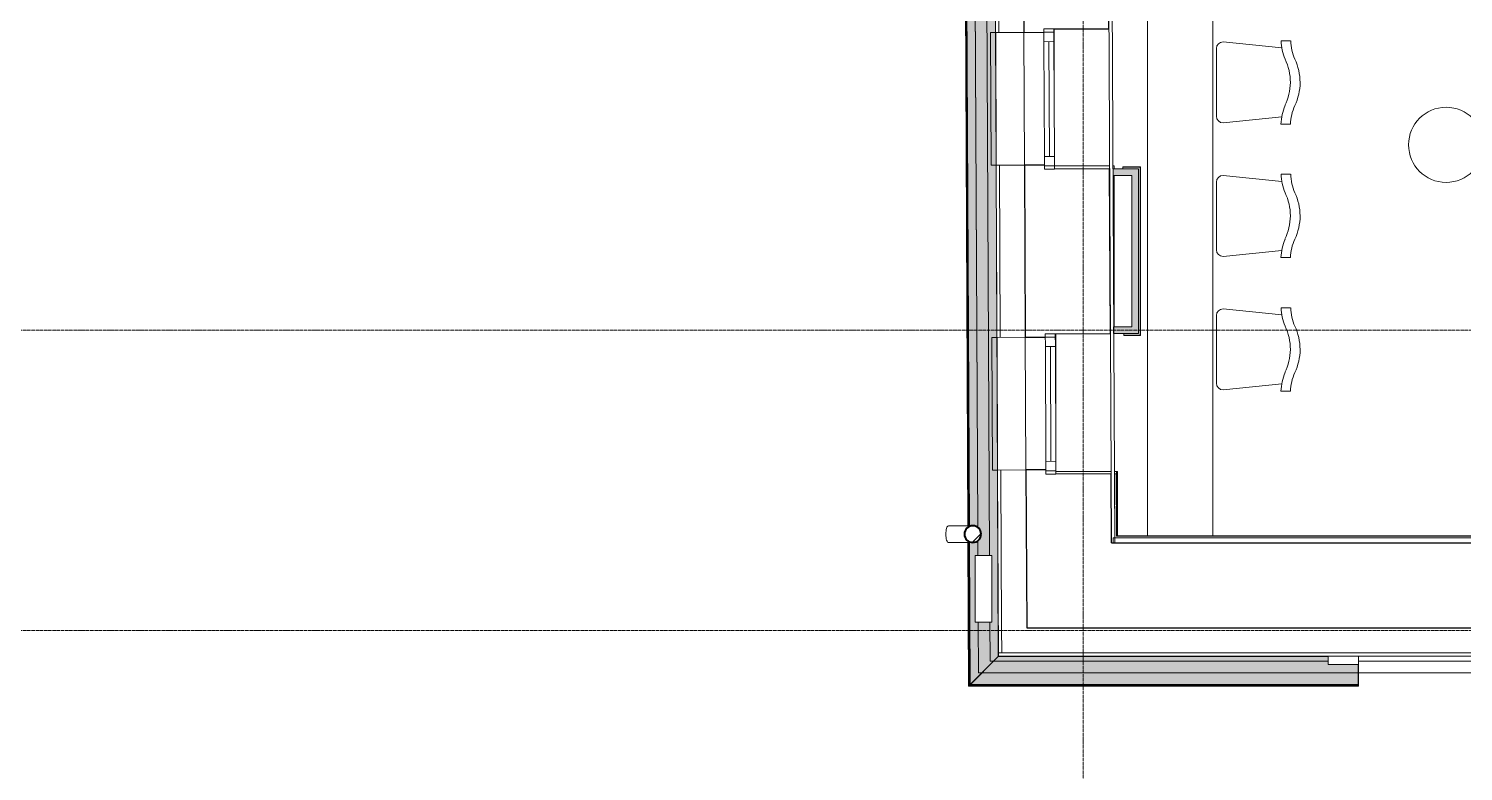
# Model space of a CAD drawing. Header units: millimetres. Extents: x -42533 to 645315, y 3457 to 82611.
# Drawn here: x 144024 to 152617, y 30647 to 35097 of the extents above; entities that cross this region are included whole.
import ezdxf

# ---------------------------------------------------------------- set-up
doc = ezdxf.new("R2010")
doc.units = ezdxf.units.MM
doc.linetypes.add('ADSK_Линия сетки', pattern=[25, 20, -2.5, 0, -2.5])
for name, color, linetype, lineweight in [('_ Окна', 7, 'Continuous', 9), ('Обобщенные модели', 7, 'Continuous', 18), ('Ограждение', 7, 'Continuous', 9), ('Окна', 7, 'Continuous', 9), ('Оси', 253, 'Continuous', 9), ('Перекрытие', 7, 'Continuous', 18), ('Стены внутренние', 7, 'Continuous', 18), ('Стены наружные', 7, 'Continuous', 18), ('Стены несущие', 7, 'Continuous', 30), ('Стены отделка', 7, 'Continuous', 30), ('Стены штриховка', 7, 'Continuous', 9), ('ТХ', 5, 'Continuous', 0), ('ШТРИХОВКА', 252, 'Continuous', 15)]:
    doc.layers.add(name, color=color, linetype=linetype, lineweight=lineweight)
doc.layers.add('ЭОМ_Лотки рабочие', color=5, linetype='Continuous')

# ---------------------------------------------------------------- blocks, each defined once
blk = doc.blocks.new('Тх 2 этаж')
at = {"layer": 'ТХ', "color": 252, "true_color": 0x939598}
for p, q in [((7153.5, 5566.5), (7153.5, -1423.4)), ((7174.4, 1496.6), (7174.4, 1090.5)), ((7565.2, 1500.6), (7214, 1536.2)), ((7618.8, 1543.1), (7561.3, 1543.1)), ((7565.2, 1086.5), (7214, 1051)), ((7560.8, 1043.8), (7618.6, 1043.8)), ((7174.4, 696.6), (7174.4, 290.5)), ((7565.2, 700.6), (7214, 736.2)), ((7618.8, 743.1), (7561.3, 743.1)), ((7565.2, 286.5), (7214, 251)), ((7560.8, 243.8), (7618.6, 243.8)), ((7565.2, -99.4), (7214, -63.8)), ((7618.8, -56.9), (7561.3, -56.9)), ((7174.4, -103.4), (7174.4, -509.5)), ((7565.2, -513.5), (7214, -549)), ((7560.8, -556.2), (7618.6, -556.2))]:
    blk.add_line(p, q, dxfattribs=at)
blk.add_circle((8550.3, 919.5), 225, dxfattribs=at)
for centre, radius, start, end in [((7214, 1496.6), 39.6, 90, 180), ((7876.6, 1554.3), 315.5, 182.03974, 202.69607), ((7922.6, 1552.2), 303.4, 181.7141, 203.24695), ((7295.4, 1293.3), 321.8, 0.04572, 25.63871), ((7353.5, 1293.4), 321.8, 0.04572, 25.63871), ((7277.3, 1299.4), 340, 334.72816, 359.01072), ((7352.4, 1293.9), 323, 334.40812, 359.95494), ((7876.1, 1032.6), 315.5, 157.30393, 177.96026), ((7918.7, 1031), 301.4, 155.86161, 177.6205), ((7214, 1090.5), 39.6, 180, 270), ((7214, 696.6), 39.6, 90, 180), ((7876.6, 754.3), 315.5, 182.03974, 202.69607), ((7922.6, 752.2), 303.4, 181.7141, 203.24695), ((7295.4, 493.3), 321.8, 0.04572, 25.63871), ((7353.5, 493.4), 321.8, 0.04572, 25.63871), ((7277.3, 499.4), 340, 334.72816, 359.01072), ((7352.4, 493.9), 323, 334.40812, 359.95494), ((7876.1, 232.6), 315.5, 157.30393, 177.96026), ((7918.7, 231), 301.4, 155.86161, 177.6205), ((7214, 290.5), 39.6, 180, 270), ((7214, -103.4), 39.6, 90, 180), ((7876.6, -45.7), 315.5, 182.03974, 202.69607), ((7922.6, -47.8), 303.4, 181.7141, 203.24695), ((7295.4, -306.7), 321.8, 0.04572, 25.63871), ((7353.5, -306.6), 321.8, 0.04572, 25.63871), ((7277.3, -300.6), 340, 334.72816, 359.01072), ((7352.4, -306.1), 323, 334.40812, 359.95494), ((7214, -509.5), 39.6, 180, 270), ((7876.1, -567.4), 315.5, 157.30393, 177.96026), ((7918.7, -569), 301.4, 155.86161, 177.6205)]:
    blk.add_arc(centre, radius, start, end, dxfattribs=at)
blk = doc.blocks.new('План 2 этажа')
at = {"layer": 'Обобщенные модели', "lineweight": 9}
h = blk.add_hatch(dxfattribs=at)
h.set_pattern_fill('FP_11', color=8, angle=90.2724742, style=0, pattern_type=2)
h.set_pattern_definition([(45, (686.36, 338.7), (-106.067, 106.065), [])])
h.paths.add_polyline_path([(14.637, 863.071), (36.889, 863.177), (56.892, 872.927), (70.683, 890.39), (75.531, 912.108), (70.476, 933.778), (56.52, 951.109), (36.426, 960.669), (14.174, 960.563), (-5.828, 950.813), (-19.62, 933.35), (-24.468, 911.632), (-19.413, 889.962), (-5.457, 872.631)])
at = {"layer": 'Ограждение', "transparency": 33554432}
h = blk.add_hatch(color=8, dxfattribs=at)
h.paths.add_polyline_path([(0.2, 0.201), (178.015, 179.798), (153.607, 5771.635), (152.422, 5771.629), (147.573, 6791.285), (149.156, 6791.38), (145.682, 7587.285), (143.787, 7587.371), (140.078, 8364.077), (86.392, 8310.156), (86.392, 7916.342), (-13.608, 7916.342), (-13.608, 8209.719), (-35.537, 8187.693), (-3.953, 951.727), (14.174, 960.563), (36.426, 960.669), (56.892, 950.648), (70.73, 932.691), (75.531, 912.108), (70.683, 890.39), (56.283, 872.631), (36.889, 863.177), (14.637, 863.071), (-3.604, 871.749), (-0.26, 105.736)])
h.paths.add_polyline_path([(140.078, 383.447), (40.078, 383.447), (40.078, 783.447), (140.078, 783.447), (140.078, 506.685)])
h = blk.add_hatch(color=8, dxfattribs=at)
h.paths.add_polyline_path([(0, 0), (4.146, 5.206), (0.372, 869.858), (-3.806, 871.845), (-0.001, 0.201)])
h.paths.add_polyline_path([(-4.154, 951.629), (0.006, 953.657), (-31.587, 8191.661), (-35.737, 8187.492), (-4.192, 960.476)])
h = blk.add_hatch(color=8, dxfattribs=at)
h.paths.add_polyline_path([(178.019, 178.798), (179.015, 179.798), (178.015, 179.798)])
h.paths.add_polyline_path([(165.171, 3122.327), (166.17, 3122.422), (165.17, 3122.422)])
h.paths.add_polyline_path([(157.077, 4976.643), (158.077, 4976.734), (157.077, 4976.734)])
h.paths.add_polyline_path([(149.156, 6791.293), (150.156, 6791.38), (149.156, 6791.38)])
for points in [[(2335.013, 0.201), (2335.013, 129.798), (2155.015, 129.798), (2155.015, 178.798), (178.019, 178.798), (0.2, 0.201), (2155.015, 0.201)], [(346.885, 0), (2335.013, 0.201), (2335.013, 4.169), (4.151, 4.169), (0.2, 0), (178.019, 0)]]:
    blk.add_hatch(color=8, dxfattribs=at).paths.add_polyline_path(points)
at = {"layer": 'Стены внутренние'}
for points in [[(1017.95, 3059.851), (1017.95, 3099.851), (866.238, 3099.851), (866.238, 3059.851), (977.95, 3059.851)], [(1017.95, 2114.926), (1017.95, 3059.851), (977.95, 3059.851), (977.95, 2114.926)], [(867.95, 2114.926), (977.95, 2114.926), (977.95, 2154.926), (867.95, 2154.926)]]:
    blk.add_hatch(color=8, dxfattribs=at).paths.add_polyline_path(points)
at = {"layer": '_ Окна', "color": 8, "lineweight": 18}
for p, q in [((511.141, 3938.982), (451.142, 3938.697)), ((451.142, 3938.697), (451.504, 3862.697)), ((511.503, 3862.983), (511.141, 3938.982)), ((451.504, 3862.697), (511.503, 3862.983)), ((454.775, 3174.705), (514.775, 3174.99)), ((455.137, 3098.706), (454.775, 3174.705)), ((515.136, 3098.991), (455.137, 3098.706)), ((514.775, 3174.99), (515.136, 3098.991)), ((519.83, 2112.003), (459.831, 2111.717)), ((459.831, 2111.717), (460.192, 2035.718)), ((520.191, 2036.003), (519.83, 2112.003)), ((460.192, 2035.718), (520.191, 2036.003)), ((463.464, 1347.726), (523.463, 1348.011)), ((463.825, 1271.727), (463.464, 1347.726)), ((523.463, 1348.011), (523.825, 1272.012)), ((523.825, 1272.012), (463.825, 1271.727))]:
    blk.add_line(p, q, dxfattribs=at)
at = {"layer": '_ Окна', "color": 8}
for p, q in [((511.237, 3918.982), (451.237, 3918.697)), ((484.775, 3174.848), (481.503, 3862.84)), ((515.041, 3118.991), (455.042, 3118.706)), ((519.925, 2092.003), (459.926, 2091.717)), ((493.463, 1347.868), (490.192, 2035.861)), ((523.729, 1292.012), (463.73, 1291.726))]:
    blk.add_line(p, q, dxfattribs=at)
at = {"layer": 'Обобщенные модели', "color": 8}
for p, q in [((-78.353, 961.377), (-120.856, 961.174)), ((-2.332, 961.738), (-0.698, 961.746)), ((1.186, 961.755), (4.209, 961.769)), ((4.209, 961.769), (5.422, 961.775)), ((-120.381, 861.176), (-77.877, 861.378)), ((-0.43, 861.746), (-2.01, 861.738)), ((1.622, 861.756), (0.407, 861.75)), ((2.858, 861.762), (1.622, 861.756)), ((5.905, 861.776), (2.858, 861.762))]:
    blk.add_line(p, q, dxfattribs=at)
at = {"layer": 'Обобщенные модели', "color": 8, "flags": 128}
for points in [[(-78.353, 961.377), (-72.685, 961.404), (-67.1, 961.43), (-61.608, 961.456), (-56.217, 961.482), (-50.935, 961.507), (-45.771, 961.532), (-40.734, 961.555), (-35.83, 961.579), (-31.069, 961.601), (-26.458, 961.623), (-22.004, 961.645), (-17.715, 961.665), (-13.596, 961.685), (-9.655, 961.703), (-5.898, 961.721), (-4.198, 961.729)], [(-3.916, 861.729), (-7.594, 861.712), (-11.459, 861.694), (-15.505, 861.674), (-19.724, 861.654), (-24.111, 861.633), (-28.657, 861.612), (-33.357, 861.589), (-38.202, 861.566), (-43.185, 861.543), (-48.297, 861.518), (-53.531, 861.493), (-58.877, 861.468), (-64.329, 861.442), (-69.876, 861.416), (-75.51, 861.389), (-77.877, 861.378)]]:
    blk.add_lwpolyline(points, dxfattribs=at)
at = {"layer": 'Обобщенные модели', "color": 8}
for start, end in [(125.2348101, 180.2724742), (120.9173182, 123.0747675), (118.5938703, 120.0924403), (113.3662959, 118.5938703), (180.2724742, 235.2696072), (237.4288371, 239.5854747), (240.4100422, 241.9080484), (241.9080484, 247.1873922)]:
    blk.add_arc((25.532, 911.87), 52, start, end, dxfattribs=at)
at = {"layer": 'Обобщенные модели', "color": 8, "lineweight": 40}
for start, end in [(0.2724742, 180.2724742), (180.2724742, 0.2724742)]:
    blk.add_arc((25.532, 911.87), 50, start, end, dxfattribs=at)
at = {"layer": 'Обобщенные модели', "color": 8}
for start_param, end_param in [(3.14159265, 4.71238898), (4.71238898, 6.28318531)]:
    blk.add_ellipse((-120.618, 911.175), major_axis=(0.238, -49.999), ratio=0.30901699, start_param=start_param, end_param=end_param, dxfattribs=at)
at = {"layer": 'Ограждение', "color": 8}
for p, q in [((-4.154, 951.629), (-35.737, 8187.492)), ((-3.953, 951.727), (-35.537, 8187.693)), ((-3.003, 952.19), (-34.589, 8188.645)), ((-2.875, 952.253), (-34.461, 8188.774)), ((-2.682, 952.346), (-34.269, 8188.966)), ((-2.406, 952.481), (-33.994, 8189.243)), ((-0.661, 953.332), (-32.253, 8190.992)), ((-0.32, 953.498), (-31.912, 8191.334)), ((0.006, 953.657), (-31.587, 8191.661)), ((1.219, 954.248), (-30.377, 8192.876)), ((165.171, 3122.327), (161.701, 3917.32)), ((165.171, 3122.327), (161.701, 3917.32)), ((162.701, 3917.325), (166.171, 3122.332)), ((166.171, 3122.332), (162.701, 3917.325)), ((178.019, 178.798), (166.843, 2739.167)), ((178.019, 178.798), (166.843, 2739.167)), ((170.675, 2090.342), (174.145, 1295.349)), ((174.145, 1295.349), (170.675, 2090.342)), ((0, 0), (-3.806, 871.845)), ((0.2, 0.201), (-3.604, 871.749)), ((1.148, 1.153), (-2.65, 871.295)), ((1.276, 1.282), (-2.521, 871.234)), ((1.468, 1.474), (-2.328, 871.142)), ((1.744, 1.751), (-2.051, 871.01)), ((3.485, 3.5), (-0.298, 870.177)), ((3.825, 3.842), (0.045, 870.013)), ((4.151, 4.169), (0.372, 869.858)), ((5.36, 5.384), (1.59, 869.279)), ((178.019, 178.798), (0.2, 0.201)), ((1.468, 1.474), (178.019, 178.798)), ((179.015, 179.798), (178.019, 178.798)), ((178.019, 178.798), (2155.015, 178.798)), ((178.019, 178.798), (2155.015, 178.798)), ((178.927, 199.798), (179.015, 179.798)), ((2335.013, 129.798), (2335.013, 0.201)), ((2335.013, 1.474), (2335.013, 129.798)), ((0, 0), (1.148, 1.153)), ((1.468, 1.474), (0.2, 0.201)), ((0.2, 0.201), (1.468, 1.474)), ((0.2, 0.201), (2335.013, 0.201)), ((1.148, 1.153), (2335.013, 1.153)), ((1.744, 1.751), (1.276, 1.282)), ((1.276, 1.282), (2335.013, 1.282)), ((5.36, 5.384), (1.468, 1.474)), ((1.468, 1.474), (4.151, 4.169)), ((4.151, 4.169), (1.468, 1.474)), ((1.468, 1.474), (4.151, 4.169)), ((1.468, 1.474), (2335.013, 1.474)), ((3.485, 3.5), (1.744, 1.751)), ((1.744, 1.751), (3.485, 3.5)), ((1.744, 1.751), (2335.013, 1.751)), ((3.825, 3.842), (3.485, 3.5)), ((3.485, 3.5), (2335.013, 3.5)), ((3.825, 3.842), (2335.013, 3.842)), ((4.151, 4.169), (5.36, 5.384)), ((4.151, 4.169), (2335.013, 4.169)), ((5.36, 5.384), (2335.013, 5.384)), ((2335.013, 4.169), (2335.013, 5.384)), ((2335.013, 5.384), (2335.013, 1.474)), ((2335.013, 1.474), (2335.013, 4.169)), ((2335.013, 4.169), (2335.013, 1.474)), ((2335.013, 1.474), (2335.013, 4.169)), ((2335.013, 3.842), (2335.013, 3.5)), ((2335.013, 1.751), (2335.013, 3.5)), ((2335.013, 3.5), (2335.013, 1.751)), ((2335.013, 1.751), (2335.013, 1.282)), ((2335.013, 0.201), (2335.013, 1.474)), ((2335.013, 1.474), (2335.013, 0.201)), ((2335.013, 0), (2335.013, 1.153)), ((0, 0), (2335.013, 0))]:
    blk.add_line(p, q, dxfattribs=at)
at = {"layer": 'Окна', "color": 8}
for p, q in [((511.141, 3938.982), (451.142, 3938.697)), ((451.142, 3938.697), (451.504, 3862.697)), ((511.503, 3862.983), (511.141, 3938.982)), ((454.775, 3174.705), (451.504, 3862.697)), ((511.503, 3862.983), (514.775, 3174.99)), ((454.775, 3174.705), (455.137, 3098.706)), ((455.137, 3098.706), (515.136, 3098.991)), ((515.136, 3098.991), (514.775, 3174.99)), ((519.83, 2112.003), (459.831, 2111.717)), ((459.831, 2111.717), (460.192, 2035.718)), ((520.191, 2036.003), (519.83, 2112.003)), ((463.464, 1347.726), (460.192, 2035.718)), ((520.191, 2036.003), (523.463, 1348.011)), ((463.464, 1347.726), (463.825, 1271.727)), ((523.825, 1272.012), (523.463, 1348.011)), ((463.825, 1271.727), (523.825, 1272.012))]:
    blk.add_line(p, q, dxfattribs=at)
at = {"layer": 'Оси', "color": 8, "linetype": 'ADSK_Линия сетки'}
for p, q in [((685.923, -4690.674), (685.923, 44561.698)), ((-9428.371, 2133.7), (43381.868, 2133.7)), ((-9428.371, 333.7), (50898.627, 333.7))]:
    blk.add_line(p, q, dxfattribs=at)
at = {"layer": 'Перекрытие', "color": 8}
for p, q in [((1072.623, 901.798), (1072.623, 7691.7)), ((512.623, 3938.989), (512.623, 3627.48)), ((515.045, 3118.234), (845.048, 3118.234)), ((864.856, 3118.234), (872.623, 3118.234)), ((872.623, 3118.234), (872.623, 3100.691)), ((872.623, 3059.851), (872.623, 2154.926)), ((522.623, 2112.016), (522.623, 1524.699)), ((523.758, 1286.093), (853.761, 1286.093)), ((873.725, 1286.093), (891.388, 1286.093)), ((891.388, 1286.093), (891.388, 901.798))]:
    blk.add_line(p, q, dxfattribs=at)
at = {"layer": 'Стены внутренние', "color": 8}
for p, q in [((335.019, 3123.135), (331.239, 3918.126)), ((343.708, 1296.156), (339.927, 2091.147))]:
    blk.add_line(p, q, dxfattribs=at)
at = {"layer": 'Стены наружные', "color": 8}
for p, q in [((90.082, 8366.29), (126.143, 783.447)), ((5.449, 956.31), (-29.536, 8197.29)), ((21.822, 7916.342), (55.472, 951.608)), ((55.343, 951.669), (22.221, 7916.342)), ((131.241, 3917.175), (161.241, 3917.318)), ((135.022, 3122.184), (131.241, 3917.175)), ((165.021, 3122.327), (135.022, 3122.184)), ((865.132, 3100.656), (865.049, 3118.234)), ((139.929, 2090.196), (169.675, 2090.337)), ((143.71, 1295.205), (139.929, 2090.196)), ((173.145, 1295.345), (143.71, 1295.205)), ((873.821, 1273.676), (873.762, 1286.093)), ((885.762, 1286.093), (885.82, 1273.734)), ((10.02, 10.064), (5.879, 867.238)), ((56.143, 783.447), (55.72, 872.356)), ((55.855, 872.422), (56.284, 783.447)), ((59.489, 79.798), (58.045, 383.447)), ((58.217, 383.447), (59.684, 79.798)), ((129.157, 149.798), (128.046, 383.447)), ((2155.015, 149.798), (129.157, 149.798)), ((2334.375, 129.975), (2334.375, 79.798)), ((2335.013, 149.798), (6414.165, 149.798)), ((2334.435, 9.798), (10.022, 9.798)), ((2334.435, 79.798), (59.489, 79.798)), ((2334.435, 79.798), (2334.435, 9.798)), ((8604.492, 79.798), (2335.013, 79.798))]:
    blk.add_line(p, q, dxfattribs=at)
at = {"layer": 'Стены несущие', "color": 8}
for p, q in [((326.201, 4977.447), (331.239, 3918.126)), ((841.138, 3940.551), (836.314, 4954.872)), ((331.239, 3918.126), (451.237, 3918.697)), ((511.141, 3938.982), (841.138, 3940.551)), ((455.018, 3123.706), (335.019, 3123.135)), ((335.019, 3123.135), (339.927, 2091.147)), ((845.132, 3100.561), (515.136, 3098.991)), ((849.826, 2113.572), (845.132, 3100.561)), ((339.927, 2091.147), (459.926, 2091.717)), ((519.83, 2112.003), (849.826, 2113.572)), ((463.706, 1296.726), (343.708, 1296.156)), ((343.708, 1296.156), (348.208, 349.798)), ((853.821, 1273.581), (523.825, 1272.012)), ((855.789, 859.798), (853.821, 1273.581)), ((855.789, 859.798), (7854.492, 859.798)), ((348.208, 349.798), (8364.492, 349.798))]:
    blk.add_line(p, q, dxfattribs=at)
at = {"layer": 'Стены отделка', "color": 8, "lineweight": 9}
for p, q in [((816.149, 9048.079), (855.789, 859.798)), ((875.788, 859.894), (836.149, 9048.079)), ((156.203, 4976.638), (161.241, 3917.318)), ((331.239, 3918.126), (326.201, 4977.447)), ((161.241, 3917.318), (331.239, 3918.126)), ((335.019, 3123.135), (165.021, 3122.327)), ((165.021, 3122.327), (169.929, 2090.338)), ((925.131, 3100.941), (865.132, 3100.656)), ((865.132, 3100.656), (865.136, 3099.851)), ((865.136, 3099.851), (1017.95, 3099.851)), ((866.238, 3099.851), (866.238, 3059.851)), ((1027.95, 3111.851), (925.08, 3111.851)), ((925.08, 3111.851), (925.131, 3100.941)), ((1017.95, 2114.926), (1017.95, 3099.851)), ((1029.95, 2104.926), (1029.95, 3109.851)), ((866.238, 3059.851), (977.95, 3059.851)), ((977.95, 3059.851), (977.95, 2154.926)), ((977.95, 2154.926), (867.95, 2154.926)), ((867.95, 2154.926), (867.95, 2114.926)), ((169.929, 2090.338), (339.927, 2091.147)), ((1017.95, 2114.926), (867.95, 2114.926)), ((869.82, 2114.926), (869.826, 2113.667)), ((869.826, 2113.667), (929.825, 2113.952)), ((929.825, 2113.952), (929.878, 2102.926)), ((929.878, 2102.926), (1027.95, 2102.926)), ((343.708, 1296.156), (173.71, 1295.347)), ((173.71, 1295.347), (179.015, 179.798)), ((193.709, 1295.442), (193.866, 1262.443)), ((885.82, 1273.734), (873.821, 1273.676)), ((873.821, 1273.676), (875.646, 889.798)), ((887.589, 901.798), (885.82, 1273.734)), ((855.789, 859.798), (875.788, 859.894)), ((7824.492, 889.798), (865.807, 889.798)), ((865.807, 889.798), (865.807, 859.798)), ((5612.888, 901.798), (887.589, 901.798)), ((140.078, 783.447), (40.078, 783.447)), ((40.078, 783.447), (40.078, 383.447)), ((140.078, 383.447), (140.078, 783.447)), ((40.078, 383.447), (140.078, 383.447)), ((198.92, 199.798), (198.206, 349.798)), ((179.015, 179.798), (8514.492, 179.798)), ((8514.492, 199.798), (198.92, 199.798)), ((2155.015, 179.798), (2155.015, 129.798)), ((2335.013, 129.798), (2335.013, 179.798)), ((2155.015, 129.798), (2335.013, 129.798))]:
    blk.add_line(p, q, dxfattribs=at)
at = {"layer": 'Стены штриховка', "color": 8}
for p, q in [((176.318, 4952.401), (181.24, 3917.413)), ((189.929, 2090.433), (185.021, 3122.422)), ((1029.95, 3109.851), (925.089, 3109.851)), ((1027.95, 2102.926), (1027.95, 3111.851)), ((1029.95, 3111.851), (1027.95, 3111.851)), ((1029.95, 3109.851), (1029.95, 3111.851)), ((929.868, 2104.926), (1029.95, 2104.926)), ((1027.95, 2102.926), (1029.95, 2102.926)), ((1029.95, 2102.926), (1029.95, 2104.926)), ((193.866, 1262.443), (198.206, 349.798)), ((885.599, 899.798), (883.82, 1273.724)), ((5614.888, 899.798), (885.599, 899.798)), ((198.92, 199.798), (178.92, 199.798))]:
    blk.add_line(p, q, dxfattribs=at)
at = {"layer": 'ЭОМ_Лотки рабочие'}
blk.add_blockref('Тх 2 этаж', (-5689.424, 2325.176), dxfattribs=at)

msp = doc.modelspace()

# ---------------------------------------------------------------- block references
at = {"layer": 'ШТРИХОВКА'}
msp.add_blockref('План 2 этажа', (149653.4, 31156.8), dxfattribs=at)

doc.saveas('drawing.dxf')
